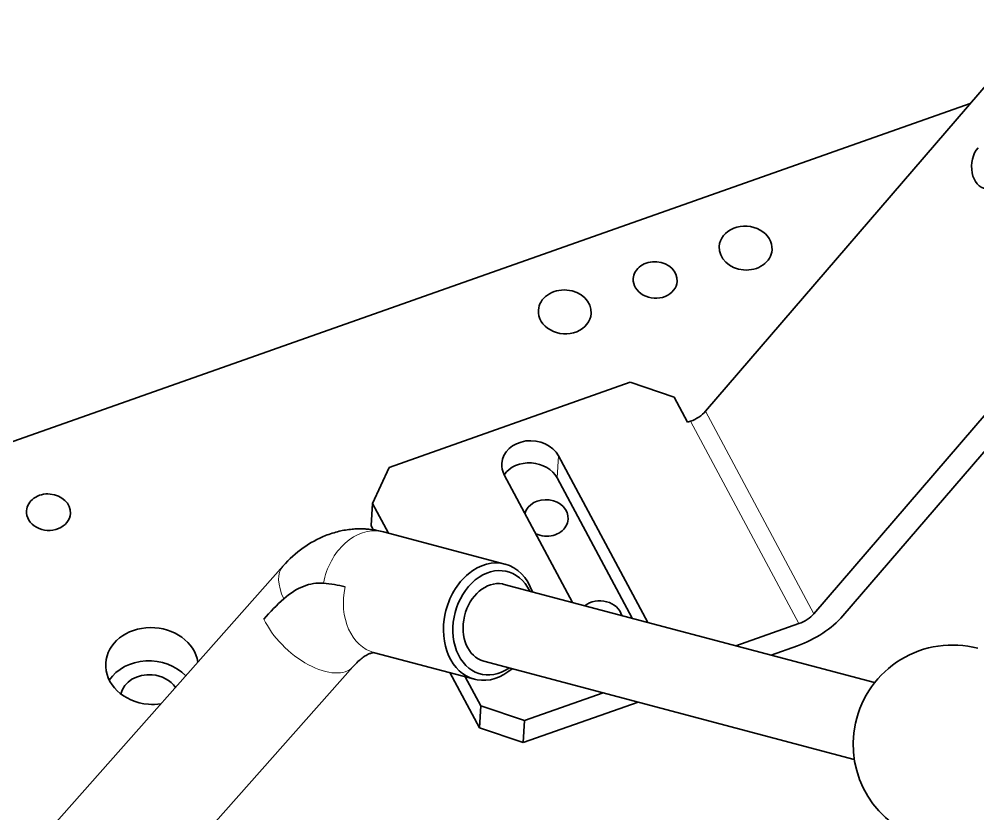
# Model space of a CAD drawing. Header units: millimetres. Extents: x 50851 to 121906, y -34238 to -12059.
# Drawn here: x 119369.6 to 119381.19, y -27250.53 to -27240.92 of the extents above; entities that cross this region are included whole.
import ezdxf

# ---------------------------------------------------------------- set-up
doc = ezdxf.new("R2010")
doc.units = ezdxf.units.MM
doc.layers.add('标注线', color=3, linetype='Continuous', lineweight=25)

# ---------------------------------------------------------------- blocks, each defined once
blk = doc.blocks.new('WWDA8SD8')
at = {"color": 7, "lineweight": 35}
for p, q in [((120905.33, -28174.99), (120956.28, -28115.75)), ((120945.32, -28128.5), (120710.06, -28211.48)), ((120921.71, -28205.57), (120972.66, -28146.33)), ((120926.07, -28205.91), (120977.02, -28146.67)), ((120857.48, -28183.47), (120893.94, -28170.61)), ((120883.09, -28181.71), (120896.57, -28206.89)), ((120885.21, -28203.88), (120874.88, -28184.61)), ((120882.87, -28185.06), (120894.23, -28206.27)), ((120841.45, -28198.36), (120789.13, -28257.34)), ((120930.88, -28215.98), (120874.85, -28201.14)), ((120852, -28213.59), (120802.59, -28269.29)), ((120927.81, -28227.58), (120871.78, -28212.74))]:
    blk.add_line(p, q, dxfattribs=at)
at = {"color": 7, "lineweight": 35, "ltscale": 0.174178}
for p, q in [((120893.94, -28170.61), (120900.55, -28172.83)), ((120871.35, -28219.49), (120877.95, -28221.7))]:
    blk.add_line(p, q, dxfattribs=at)
at = {"color": 7, "lineweight": 35, "ltscale": 0.108418}
blk.add_line((120900.55, -28172.83), (120902.59, -28176.65), dxfattribs=at)
at = {"color": 7, "lineweight": 13}
for p, q in [((120921.71, -28205.57), (120905.33, -28174.99)), ((120919.42, -28207.07), (120903.04, -28176.49))]:
    blk.add_line(p, q, dxfattribs=at)
at = {"color": 7, "lineweight": 35, "ltscale": 0.011921}
blk.add_line((120903.04, -28176.49), (120902.59, -28176.65), dxfattribs=at)
at = {"color": 7, "lineweight": 13, "ltscale": 0.083959}
blk.add_line((120883.09, -28181.71), (120882.87, -28185.06), dxfattribs=at)
at = {"color": 7, "lineweight": 35, "ltscale": 0.149572}
blk.add_line((120854.97, -28188.9), (120857.48, -28183.47), dxfattribs=at)
at = {"color": 7, "lineweight": 35, "ltscale": 0.083961}
blk.add_line((120854.97, -28188.9), (120854.75, -28192.26), dxfattribs=at)
at = {"color": 7, "lineweight": 35, "ltscale": 0.127579}
blk.add_line((120854.97, -28188.9), (120857.38, -28193.4), dxfattribs=at)
at = {"color": 7, "lineweight": 35, "ltscale": 0.018025}
blk.add_line((120854.75, -28192.26), (120855.09, -28192.89), dxfattribs=at)
at = {"color": 7, "lineweight": 35, "ltscale": 0.47474}
blk.add_line((120856.64, -28193.21), (120874.99, -28198.07), dxfattribs=at)
at = {"color": 7, "lineweight": 35, "ltscale": 0.252003}
blk.add_line((120909.92, -28210.43), (120919.42, -28207.07), dxfattribs=at)
at = {"color": 7, "lineweight": 35, "ltscale": 0.105721}
blk.add_line((120919.21, -28210.43), (120915.22, -28211.83), dxfattribs=at)
at = {"color": 7, "lineweight": 35, "ltscale": 0.000619321}
blk.add_line((120855.23, -28211.46), (120855.26, -28211.46), dxfattribs=at)
at = {"color": 7, "lineweight": 35, "ltscale": 0.391144}
blk.add_line((120870.38, -28215.47), (120855.26, -28211.46), dxfattribs=at)
at = {"color": 7, "lineweight": 35, "ltscale": 0.237033}
blk.add_line((120866.66, -28214.48), (120871.13, -28222.84), dxfattribs=at)
at = {"color": 7, "lineweight": 35, "ltscale": 0.124335}
blk.add_line((120869, -28215.1), (120871.35, -28219.49), dxfattribs=at)
at = {"color": 7, "lineweight": 35, "ltscale": 0.314611}
blk.add_line((120877.95, -28221.7), (120889.82, -28217.52), dxfattribs=at)
at = {"color": 7, "lineweight": 35, "ltscale": 0.460895}
blk.add_line((120895.12, -28218.92), (120877.74, -28225.05), dxfattribs=at)
at = {"color": 7, "lineweight": 35, "ltscale": 0.083959}
for p, q in [((120871.35, -28219.49), (120871.13, -28222.84)), ((120877.95, -28221.7), (120877.74, -28225.05))]:
    blk.add_line(p, q, dxfattribs=at)
at = {"color": 7, "lineweight": 35, "ltscale": 0.174176}
blk.add_line((120877.74, -28225.05), (120871.13, -28222.84), dxfattribs=at)
at = {"color": 7, "lineweight": 35}
for points in [[(120855.61, -28192.98), (120855.31, -28192.92), (120855, -28192.88), (120854.69, -28192.84), (120854.39, -28192.81), (120854.21, -28192.79), (120854.02, -28192.78), (120853.84, -28192.77), (120853.66, -28192.76), (120853.48, -28192.76), (120853.3, -28192.75), (120853.12, -28192.75), (120852.94, -28192.75), (120852.73, -28192.76), (120852.53, -28192.76), (120852.32, -28192.77), (120852.12, -28192.79), (120851.87, -28192.81), (120851.63, -28192.83), (120851.38, -28192.86), (120851.14, -28192.89), (120850.89, -28192.93), (120850.65, -28192.97), (120850.4, -28193.02), (120850.16, -28193.07), (120849.93, -28193.12), (120849.67, -28193.19), (120849.41, -28193.25), (120849.15, -28193.33), (120848.89, -28193.41), (120848.64, -28193.49), (120848.38, -28193.58), (120848.13, -28193.67), (120847.87, -28193.77)], [(120852, -28213.59), (120852.2, -28213.38), (120852.39, -28213.18), (120852.58, -28212.99), (120852.77, -28212.81), (120852.93, -28212.66), (120853.09, -28212.53), (120853.25, -28212.4), (120853.4, -28212.28), (120853.56, -28212.16), (120853.72, -28212.05), (120853.87, -28211.95), (120854.02, -28211.87), (120854.18, -28211.78), (120854.31, -28211.71), (120854.43, -28211.65), (120854.57, -28211.59)], [(120854.57, -28211.59), (120854.67, -28211.56), (120854.76, -28211.53), (120854.88, -28211.49), (120854.96, -28211.47), (120855.05, -28211.46), (120855.13, -28211.45), (120855.19, -28211.45), (120855.23, -28211.46)]]:
    blk.add_lwpolyline(points, dxfattribs=at)
for centre, radius, start, end in [((120853.14, -28206.42), 13.67, 75.1561, 79.5483), ((120846.05, -28219.63), 18.73, 75.1665, 85.3993), ((120867.72, -28232.17), 38.94, 132.1957, 138.5268), ((120942.64, -28225.3), 15, 75.1554, 167.6842), ((120942.64, -28225.3), 15, 167.6842, 255.1554), ((120942.64, -28225.3), 15, 255.1554, 347.6842)]:
    blk.add_arc(centre, radius, start, end, dxfattribs=at)
for centre, major_axis, ratio, start_param, end_param in [((120947.95, -28137.84), (0.27, 3.49), 0.685094, 0.752187, 3.14171), ((120911.38, -28150.33), (-3.99, 0.26), 0.828673, 3.141697, 6.28329), ((120911.38, -28150.33), (-3.99, 0.26), 0.828673, 0.000104, 1.546026), ((120911.38, -28150.33), (-3.99, 0.26), 0.828673, 1.546026, 3.141697), ((120897.71, -28155.15), (-3.32, 0.21), 0.828673, 4.687619, 6.28329), ((120897.71, -28155.15), (-3.32, 0.21), 0.828673, 3.141697, 4.687619), ((120897.71, -28155.15), (-3.32, 0.21), 0.828673, 0.000104, 3.141697), ((120884.04, -28159.97), (-3.99, 0.26), 0.828673, 4.687619, 6.28329), ((120884.04, -28159.97), (-3.99, 0.26), 0.828673, 3.141697, 4.687619), ((120884.04, -28159.97), (-3.99, 0.26), 0.828673, 0.000104, 3.141697), ((120903.15, -28174.82), (2.64, 1.42), 0.497707, 4.41265, 5.37258), ((120878.99, -28183.16), (4.49, -0.29), 0.828673, 0.47523, 3.141544), ((120878.99, -28183.16), (4.49, -0.29), 0.828673, 3.141544, 3.616823), ((120878.77, -28186.51), (4.49, -0.29), 0.828673, 0.47523, 2.674486), ((120805.98, -28190.23), (-3.32, 0.21), 0.828673, 4.687619, 6.28329), ((120805.98, -28190.23), (-3.32, 0.21), 0.828673, 3.141697, 4.687619), ((120881.23, -28191.1), (-3.32, 0.21), 0.828673, 3.141697, 6.108574), ((120805.98, -28190.23), (-3.32, 0.21), 0.828673, 0.000104, 3.141697), ((120881.23, -28191.1), (-3.32, 0.21), 0.828673, 1.546026, 3.141697), ((120853.77, -28215.9), (1.47, -23.13), 0.784897, 3.390248, 3.803355), ((120881.23, -28191.1), (-3.32, 0.21), 0.828673, 1.125274, 1.546026), ((120872.69, -28206.77), (-2.31, -8.7), 0.7583, 3.141485, 4.770519), ((120873.32, -28206.94), (-2.05, -7.73), 0.7583, 2.418977, 7.005927), ((120872.69, -28206.77), (-2.31, -8.7), 0.7583, 2.30053, 3.141485), ((120845.15, -28213.66), (-3.39, -12.52), 0.661869, 3.599931, 3.940509), ((120845.39, -28219.39), (-2.49, -18.4), 0.574884, 3.172697, 3.453337), ((120873.32, -28206.94), (1.54, 5.8), 0.7583, 0.05807, 3.141485), ((120873.32, -28206.94), (1.54, 5.8), 0.7583, 6.283078, 6.341256), ((120889.42, -28206.39), (-3.32, 0.21), 0.828673, 3.414178, 5.542535), ((120872.69, -28206.77), (2.31, 8.7), 0.7583, 1.628926, 3.141485), ((120919.53, -28205.4), (-7.93, -4.25), 0.497707, 1.271057, 2.230987), ((120919.53, -28205.4), (-2.64, -1.42), 0.497707, 1.271057, 2.230987), ((120821.63, -28213.48), (-6.99, 0.45), 0.828673, 3.322182, 6.28329), ((120821.63, -28213.48), (-6.99, 0.45), 0.828673, 0.000104, 1.546026), ((120821.31, -28218.51), (-6.99, 0.45), 0.828673, 3.878189, 5.834011), ((120821.31, -28218.51), (-4.49, 0.29), 0.828673, 4.687619, 6.13264), ((120821.31, -28218.51), (-4.49, 0.29), 0.828673, 3.726117, 4.687619), ((120872.69, -28206.77), (2.31, 8.7), 0.7583, 3.199722, 3.982606), ((120872.69, -28206.77), (2.31, 8.7), 0.7583, 3.141485, 3.199722), ((120821.63, -28213.48), (-6.99, 0.45), 0.828673, 1.546026, 1.814536)]:
    blk.add_ellipse(centre, major_axis=major_axis, ratio=ratio, start_param=start_param, end_param=end_param, dxfattribs=at)
at = {"color": 7, "lineweight": 13}
for centre, major_axis, ratio, start_param, end_param in [((120854.33, -28201.91), (-2.31, -8.7), 0.7583, 3.199722, 4.803745), ((120854.33, -28201.91), (2.31, 8.7), 0.7583, 6.283078, 6.341315), ((120848.18, -28204.34), (6.73, -5.97), 0.516439, 3.14153, 4.038129), ((120857.56, -28202.76), (-2.31, -8.7), 0.7583, 4.770519, 6.283078), ((120845.27, -28207.62), (-6.73, 5.97), 0.516439, 0.86331, 3.14153)]:
    blk.add_ellipse(centre, major_axis=major_axis, ratio=ratio, start_param=start_param, end_param=end_param, dxfattribs=at)

msp = doc.modelspace()

# ---------------------------------------------------------------- block references
at = {"layer": '标注线', "xscale": 0.07999999998719431, "yscale": 0.08000000000174623, "zscale": 0.08000000000000002}
msp.add_blockref('WWDA8SD8', (109705.475, -24991.664), dxfattribs=at)

doc.saveas('drawing.dxf')
